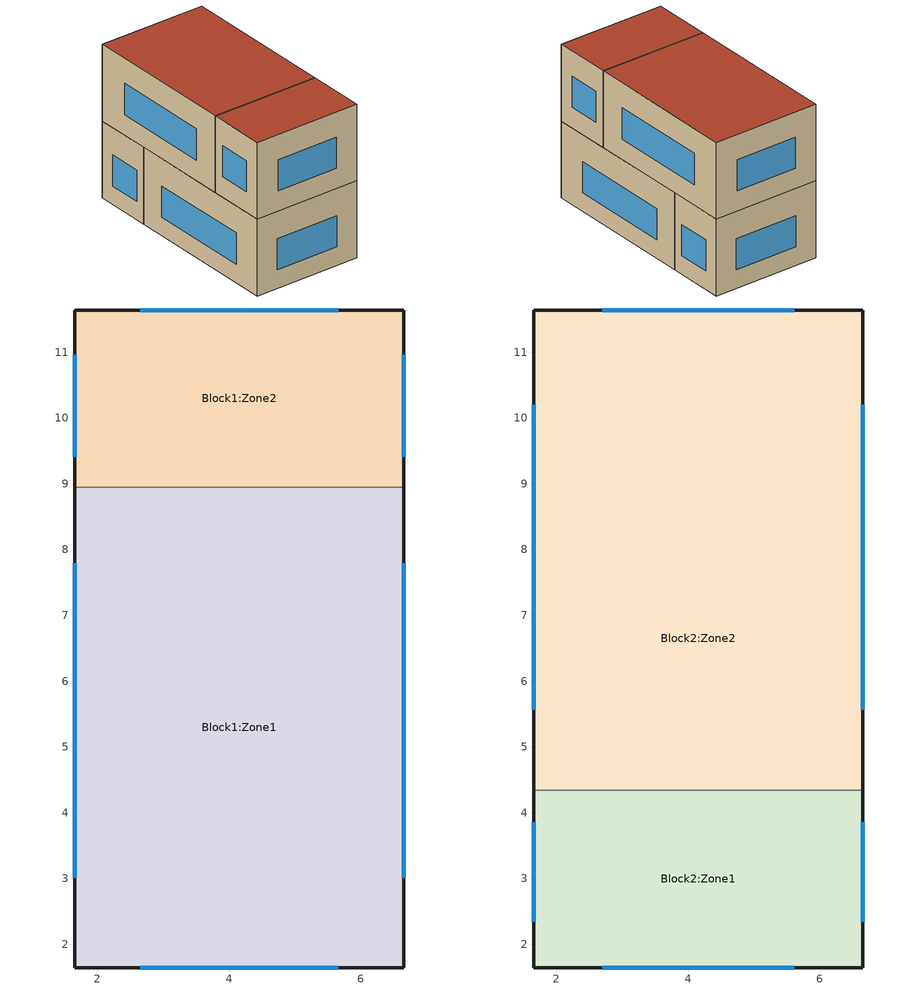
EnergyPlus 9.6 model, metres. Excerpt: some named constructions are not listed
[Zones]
Block1:Zone2
 floor ground (Project ground floor): 6.65,8.95 1.65,8.95 1.65,11.64 6.65,11.64 z0
 wall outside (Project wall): 6.65,8.95 6.65,11.64 1.65,11.64 1.65,8.95 z0:3.5
 wall to Block1:Zone1 (Project partition): 1.65,8.95 6.65,8.95 z0:3.5
 window (1001): 6.65,9.41 6.65,10.96 / 5.66,11.64 2.65,11.64 / 1.65,10.96 1.65,9.41 z0.84:2.26
Block1:Zone1
 floor ground (Project ground floor): 6.65,1.64 1.65,1.64 1.65,8.95 6.65,8.95 z0
 wall outside (Project wall): 1.65,8.95 1.65,1.64 6.65,1.64 6.65,8.95 z0:3.5
 window (1001): 6.65,3.01 6.65,7.79 / 1.65,7.79 1.65,3.01 / 2.65,1.64 5.66,1.64 z0.84:2.26
Block2:Zone2
 floor to Block1:Zone2 (Project internal floor_Reversed_Rev): 6.65,8.95 1.65,8.95 1.65,11.64 6.65,11.64 z3.5
 floor to Block1:Zone1 (Project internal floor_Reversed_Rev): 6.65,4.35 1.65,4.35 1.65,8.95 6.65,8.95 z3.5
 wall outside (Project wall): 6.65,4.35 6.65,11.64 1.65,11.64 1.65,4.35 z3.5:7
 wall to Block2:Zone1 (Project partition): 1.65,4.35 6.65,4.35 z3.5:7
 window (1001): 6.65,5.57 6.65,10.2 / 5.62,11.64 2.69,11.64 / 1.65,10.2 1.65,5.57 z4.44:5.86
 roof outside (Project flat roof): 1.65,4.35 6.65,4.35 6.65,11.64 1.65,11.64 z7
Block2:Zone1
 floor to Block1:Zone1 (Project internal floor_Reversed_Rev): 6.65,1.64 1.65,1.64 1.65,4.35 6.65,4.35 z3.5
 wall outside (Project wall): 1.65,4.35 1.65,1.64 6.65,1.64 6.65,4.35 z3.5:7
 window (1001): 6.65,2.35 6.65,3.86 / 1.65,3.86 1.65,2.35 / 2.69,1.64 5.62,1.64 z4.44:5.86
 roof outside (Project flat roof): 1.65,1.64 6.65,1.64 6.65,4.35 1.65,4.35 z7
[Material:NoMass]
8_RVAL_2: Roughness=Rough; Thermal Resistance=0.15; Thermal Absorptance=0.9; Solar Absorptance=0.7; Visible Absorptance=0.7
[Construction]
Project internal floor_Reversed: Cast Concrete (Dense)_.1
Project partition_Rev: Gypsum Plasterboard_.O25, 8_RVAL_2, Gypsum Plasterboard_.O25
[ENERGYMANAGEMENTSYSTEM:PROGRAM]
SetAST: if (AdapStand == 0) && (CurrentTime < 7); set ACST = 27+ACSTtol; set AHST = 17+AHSTtol; elseif (AdapStand == 0) && (CurrentTime < 15); set ACST = 25; set AHST = 20+AHSTtol; elseif (AdapStand == 0) && (CurrentTime < 23); set ACST = 25+ACSTtol; set AHST = 20+AHSTtol; elseif (AdapStand == 0) && (CurrentTime < 24); set ACST = 27+ACSTtol; set AHST = 17+AHSTtol; endif; if (AdapStand == 1) && (ComfMod == 0); if (DayOfYear >= 121) && (DayOfYear < 274); if (CAT==1); set ACST = 25.5+ACSTtol; elseif (CAT==2); set ACST = 26+ACSTtol; elseif (CAT==3); set ACST = 27+ACSTtol; endif; else; if (CAT==1); set ACST = 25+ACSTtol; elseif (CAT==2); set ACST = 25+ACSTtol; elseif (CAT==3); set ACST = 25+ACSTtol; endif; endif; endif; if (AdapStand == 1) && (ComfMod == 0); if (DayOfYear >= 121) && (DayOfYear < 274); if (CAT==1); set AHST = 23.5+AHSTtol; elseif (CAT==2); set AHST = 23+AHSTtol; elseif (CAT==3); set AHST = 22+AHSTtol; endif; else; if (CAT==1); set AHST = 21+AHSTtol; elseif (CAT==2); set AHST = 20+AHSTtol; elseif (CAT==3); set AHST = 18+AHSTtol; endif; endif; endif; if (AdapStand == 1) && (ComfMod == 1) && (RMOT >= ACSTall) && (RMOT <= ACSTaul); set ACST = RMOT*0.33+18.8+ACSToffset+ACSTtol; elseif (AdapStand == 1) && (ComfMod == 1) && (CurrentTime < 7); set ACST = 27+ACSTtol; elseif (AdapStand == 1) && (ComfMod == 1) && (CurrentTime < 15); set ACST = 50; elseif (AdapStand == 1) && (ComfMod == 1) && (CurrentTime < 23); set ACST = 25+ACSTtol; elseif (AdapStand == 1) && (ComfMod == 1) && (CurrentTime < 24); set ACST = 27+ACSTtol; endif; if (AdapStand == 1) && (ComfMod == 1) && (RMOT >= AHSTall) && (RMOT <= AHSTaul); set AHST = RMOT*0.33+18.8+AHSToffset+AHSTtol; elseif (AdapStand == 1) && (ComfMod == 1) && (CurrentTime < 7); set AHST = 17+AHSTtol; elseif (AdapStand == 1) && (ComfMod == 1) && (CurrentTime < 23); set AHST = 20+AHSTtol; elseif (AdapStand == 1) && (ComfMod == 1) && (CurrentTime < 24); set AHST = 17+AHSTtol; endif; if (AdapStand == 1) && (ComfMod == 2) && (RMOT >= ACSTall) && (RMOT <= ACSTaul); set ACST = RMOT*0.33+18.8+ACSToffset+ACSTtol; elseif (AdapStand == 1) && (ComfMod == 2) && (RMOT < ACSTall) && (CAT==1); set ACST = 25+ACSTtol; elseif (AdapStand == 1) && (ComfMod == 2) && (RMOT > ACSTaul) && (CAT==1); set ACST = 25.5+ACSTtol; elseif (AdapStand == 1) && (ComfMod == 2) && (RMOT < ACSTall) && (CAT==2); set ACST = 25+ACSTtol; elseif (AdapStand == 1) && (ComfMod == 2) && (RMOT > ACSTaul) && (CAT==2); set ACST = 26+ACSTtol; elseif (AdapStand == 1) && (ComfMod == 2) && (RMOT < ACSTall) && (CAT==3); set ACST = 25+ACSTtol; elseif (AdapStand == 1) && (ComfMod == 2) && (RMOT > ACSTaul) && (CAT==3); set ACST = 27+ACSTtol; endif; if (AdapStand == 1) && (ComfMod == 2) && (RMOT >= AHSTall) && (RMOT <= AHSTaul); set AHST = RMOT*0.33+18.8+AHSToffset+AHSTtol; elseif (AdapStand == 1) && (ComfMod == 2) && (RMOT < AHSTall) && (CAT==1); set AHST = 21+AHSTtol; elseif (AdapStand == 1) && (ComfMod == 2) && (RMOT > AHSTaul) && (CAT==1); set AHST = 23.5+AHSTtol; elseif (AdapStand == 1) && (ComfMod == 2) && (RMOT < AHSTall) && (CAT==2); set AHST = 20+AHSTtol; elseif (AdapStand == 1) && (ComfMod == 2) && (RMOT > AHSTaul) && (CAT==2); set AHST = 23+AHSTtol; elseif (AdapStand == 1) && (ComfMod == 2) && (RMOT < AHSTall) && (CAT==3); set AHST = 18+AHSTtol; elseif (AdapStand == 1) && (ComfMod == 2) && (RMOT > AHSTaul) && (CAT==3); set AHST = 22+AHSTtol; endif; if (AdapStand == 1) && (ComfMod == 3) && (RMOT >= ACSTall) && (RMOT <= ACSTaul); set ACST = RMOT*0.33+18.8+ACSToffset+ACSTtol; elseif (AdapStand == 1) && (ComfMod == 3) && (RMOT < ACSTall); set ACST = ACSTall*0.33+18.8+ACSToffset+ACSTtol; elseif (AdapStand == 1) && (ComfMod == 3) && (RMOT > ACSTaul); set ACST = ACSTaul*0.33+18.8+ACSToffset+ACSTtol; endif; if (AdapStand == 1) && (ComfMod == 3) && (RMOT >= AHSTall) && (RMOT <= AHSTaul); set AHST = RMOT*0.33+18.8+AHSToffset+AHSTtol; elseif (AdapStand == 1) && (ComfMod == 3) && (RMOT < AHSTall); set AHST = AHSTall*0.33+18.8+AHSToffset+AHSTtol; elseif (AdapStand == 1) && (ComfMod == 3) && (RMOT > AHSTaul); set AHST = AHSTaul*0.33+18.8+AHSToffset+AHSTtol; endif; if (AdapStand == 2) && (ComfMod == 0); if (DayOfYear >= 121) && (DayOfYear < 274); if (CAT==80); set ACST = 26.8+ACSTtol; elseif (CAT==90); set ACST = 25.8+ACSTtol; endif; else; if (CAT==80); set ACST = 22.9+ACSTtol; elseif (CAT==90); set ACST = 23.9+ACSTtol; endif; endif; endif; if (AdapStand == 2) && (ComfMod == 0); if (DayOfYear >= 121) && (DayOfYear < 274); if (CAT==80); set AHST = 24.6+AHSTtol; elseif (CAT==90); set AHST = 23.6+AHSTtol; endif; else; if (CAT==80); set AHST = 18.6+AHSTtol; elseif (CAT==90); set AHST = 19.6+AHSTtol; endif; endif; endif; if (AdapStand == 2) && (ComfMod == 1) && (PMOT >= ACSTall) && (PMOT <= ACSTaul); set ACST = PMOT*0.31+17.8+ACSToffset+ACSTtol; elseif (AdapStand == 2) && (ComfMod == 1) && (CurrentTime < 7); set ACST = 27+ACSTtol; elseif (AdapStand == 2) && (ComfMod == 1) && (CurrentTime < 15); set ACST = 50; elseif (AdapStand == 2) && (ComfMod == 1) && (CurrentTime < 23); set ACST = 25+ACSTtol; elseif (AdapStand == 2) && (ComfMod == 1) && (CurrentTime < 24); set ACST = 27+ACSTtol; endif; if (AdapStand == 2) && (ComfMod == 1) && (PMOT >= AHSTall) && (PMOT <= AHSTaul); set AHST = PMOT*0.31+17.8+AHSToffset+AHSTtol; elseif (AdapStand == 2) && (ComfMod == 1) && (CurrentTime < 7); set AHST = 17+AHSTtol; elseif (AdapStand == 2) && (ComfMod == 1) && (CurrentTime < 23); set AHST = 20+AHSTtol; elseif (AdapStand == 2) && (ComfMod == 1) && (CurrentTime < 24); set AHST = 17+AHSTtol; endif; if (AdapStand == 2) && (ComfMod == 2) && (PMOT >= ACSTall) && (PMOT <= ACSTaul); set ACST = PMOT*0.31+17.8+ACSToffset+ACSTtol; elseif (AdapStand == 2) && (ComfMod == 2) && (PMOT < ACSTall); set ACST = 23.9+ACSTtol; elseif (AdapStand == 2) && (ComfMod == 2) && (PMOT > ACSTaul); set ACST = 26.8+ACSTtol; endif; if (AdapStand == 2) && (ComfMod == 2) && (PMOT >= AHSTall) && (PMOT <= AHSTaul); set AHST = PMOT*0.31+17.8+AHSToffset+AHSTtol; elseif (AdapStand == 2) && (ComfMod == 2) && (PMOT < AHSTall); set AHST = 19.6+AHSTtol; elseif (AdapStand == 2) && (ComfMod == 2) && (PMOT > AHSTaul); set AHST = 23.6+AHSTtol; endif; if (AdapStand == 2) && (ComfMod == 3) && (PMOT >= ACSTall) && (PMOT <= ACSTaul); set ACST = PMOT*0.31+17.8+ACSToffset+ACSTtol; elseif (AdapStand == 2) && (ComfMod == 3) && (PMOT < ACSTall); set ACST = ACSTall*0.31+17.8+ACSToffset+ACSTtol; elseif (AdapStand == 2) && (ComfMod == 3) && (PMOT > ACSTaul); set ACST = ACSTaul*0.31+17.8+ACSToffset+ACSTtol; endif; if (AdapStand == 2) && (ComfMod == 3) && (PMOT >= AHSTall) && (PMOT <= AHSTaul); set AHST = PMOT*0.31+17.8+AHSToffset+AHSTtol; elseif (AdapStand == 2) && (ComfMod == 3) && (PMOT < AHSTall); set AHST = AHSTall*0.31+17.8+AHSToffset+AHSTtol; elseif (AdapStand == 2) && (ComfMod == 3) && (PMOT > AHSTaul); set AHST = AHSTaul*0.31+17.8+AHSToffset+AHSTtol; endif; if (AdapStand == 3) && (ComfMod == 2) && (PMOT >= ACSTall) && (PMOT <= ACSTaul); set ACST = PMOT*0.37+16.8+ACSToffset+ACSTtol; elseif (AdapStand == 3) && (ComfMod == 2) && (PMOT < ACSTall); set ACST = 23.9+ACSTtol; elseif (AdapStand == 3) && (ComfMod == 2) && (PMOT > ACSTaul); set ACST = 26.8+ACSTtol; endif; if (AdapStand == 3) && (ComfMod == 2) && (PMOT >= AHSTall) && (PMOT <= AHSTaul); set AHST = PMOT*0.37+16.8+AHSToffset+AHSTtol; elseif (AdapStand == 3) && (ComfMod == 2) && (PMOT < AHSTall); set AHST = 19.6+AHSTtol; elseif (AdapStand == 3) && (ComfMod == 2) && (PMOT > AHSTaul); set AHST = 23.6+AHSTtol; endif; if (AdapStand == 3) && (ComfMod == 3) && (PMOT >= ACSTall) && (PMOT <= ACSTaul); set ACST = PMOT*0.37+16.8+ACSToffset+ACSTtol; elseif (AdapStand == 3) && (ComfMod == 3) && (PMOT < ACSTall); set ACST = ACSTall*0.37+16.8+ACSToffset+ACSTtol; elseif (AdapStand == 3) && (ComfMod == 3) && (PMOT > ACSTaul); set ACST = ACSTaul*0.37+16.8+ACSToffset+ACSTtol; endif; if (AdapStand == 3) && (ComfMod == 3) && (PMOT >= AHSTall) && (PMOT <= AHSTaul); set AHST = PMOT*0.37+16.8+AHSToffset+AHSTtol; elseif (AdapStand == 3) && (ComfMod == 3) && (PMOT < AHSTall); set AHST = AHSTall*0.37+16.8+AHSToffset+AHSTtol; elseif (AdapStand == 3) && (ComfMod == 3) && (PMOT > AHSTaul); set AHST = AHSTaul*0.37+16.8+AHSToffset+AHSTtol; endif
SetInputData: set AdapStand = 3; set CAT = 3; set ComfMod = 3; set HVACmode = 2; set VentCtrl = 0; set VSToffset = 0; set MinOToffset = 50; set MaxWindSpeed = 50; set ACSTtol = -0.1; set AHSTtol = 0.1
SetVST: set MinOutTemp = AHST - MinOToffset; if AdapStand == 0; if (CurrentTime < 7); set VST = (ACST+AHST)/2+VSToffset; elseif (CurrentTime < 15); set VST = 22.5+VSToffset; elseif (CurrentTime < 23); set VST = (ACST+AHST)/2+VSToffset; elseif (CurrentTime < 24); set VST = (ACST+AHST)/2+VSToffset; endif; elseif AdapStand == 1; if (RMOT >= AHSTall) && (RMOT <= ACSTaul); set VST = ComfTemp+VSToffset; else; set VST = (ACST+AHST)/2+VSToffset; endif; elseif AdapStand == 2 || AdapStand == 3; if (PMOT >= AHSTall) && (PMOT <= ACSTaul); set VST = ComfTemp+VSToffset; else; set VST = (ACST+AHST)/2+VSToffset; endif; endif
ApplyAST_Block1_Zone2: if (Block1_Zone2_OpT>VST)&&(Block1_Zone2_OutT<VST); if Block1_Zone2_CoolCoil==0; if Block1_Zone2_HeatCoil==0; if (Block1_Zone2_OpT<ACST)&&(Block1_Zone2_OutT>MinOutTemp); if Block1_Zone2_WindSpeed <= MaxWindSpeed; set Ventilates_HVACmode2_Block1_Zone2 = 1; set VentHours_Block1_Zone2 = 1*ZoneTimeStep; else; set Ventilates_HVACmode2_Block1_Zone2 = 0; set VentHours_Block1_Zone2 = 0; endif; else; set Ventilates_HVACmode2_Block1_Zone2 = 0; set VentHours_Block1_Zone2 = 0; endif; else; set Ventilates_HVACmode2_Block1_Zone2 = 0; set VentHours_Block1_Zone2 = 0; endif; else; set Ventilates_HVACmode2_Block1_Zone2 = 0; set VentHours_Block1_Zone2 = 0; endif; else; set Ventilates_HVACmode2_Block1_Zone2 = 0; set VentHours_Block1_Zone2 = 0; endif; if VentCtrl == 0; if Block1_Zone2_OutT < Block1_Zone2_OpT; if Block1_Zone2_OutT>MinOutTemp; if Block1_Zone2_OpT > VST; if Block1_Zone2_WindSpeed <= MaxWindSpeed; set Ventilates_HVACmode1_Block1_Zone2 = 1; set VentHours_Block1_Zone2 = 1*ZoneTimeStep; else; set Ventilates_HVACmode1_Block1_Zone2 = 0; set VentHours_Block1_Zone2 = 0; endif; else; set Ventilates_HVACmode1_Block1_Zone2 = 0; set VentHours_Block1_Zone2 = 0; endif; else; set Ventilates_HVACmode1_Block1_Zone2 = 0; set VentHours_Block1_Zone2 = 0; endif; else; set Ventilates_HVACmode1_Block1_Zone2 = 0; set VentHours_Block1_Zone2 = 0; endif; elseif VentCtrl == 1; if Block1_Zone2_OutT<Block1_Zone2_OpT; if Block1_Zone2_OutT>MinOutTemp; if Block1_Zone2_OpT > ACSTnoTol; if Block1_Zone2_WindSpeed <= MaxWindSpeed; set Ventilates_HVACmode1_Block1_Zone2 = 1; set VentHours_Block1_Zone2 = 1*ZoneTimeStep; else; set Ventilates_HVACmode1_Block1_Zone2 = 0; set VentHours_Block1_Zone2 = 0; endif; else; set Ventilates_HVACmode1_Block1_Zone2 = 0; set VentHours_Block1_Zone2 = 0; endif; else; set Ventilates_HVACmode1_Block1_Zone2 = 0; set VentHours_Block1_Zone2 = 0; endif; else; set Ventilates_HVACmode1_Block1_Zone2 = 0; set VentHours_Block1_Zone2 = 0; endif; endif; if HVACmode == 0; set FORSCRIPT_ACST_Sch_Block1_Zone2 = ACST; set FORSCRIPT_AHST_Sch_Block1_Zone2 = AHST; elseif HVACmode == 1; Set FORSCRIPT_ACST_Sch_Block1_Zone2 = 100; Set FORSCRIPT_AHST_Sch_Block1_Zone2 = -100; elseif HVACmode == 2; if Ventilates_HVACmode2_Block1_Zone2 == 0; set FORSCRIPT_ACST_Sch_Block1_Zone2 = ACST; set FORSCRIPT_AHST_Sch_Block1_Zone2 = AHST; endif; endif
ApplyAST_Block1_Zone1: if (Block1_Zone1_OpT>VST)&&(Block1_Zone1_OutT<VST); if Block1_Zone1_CoolCoil==0; if Block1_Zone1_HeatCoil==0; if (Block1_Zone1_OpT<ACST)&&(Block1_Zone1_OutT>MinOutTemp); if Block1_Zone1_WindSpeed <= MaxWindSpeed; set Ventilates_HVACmode2_Block1_Zone1 = 1; set VentHours_Block1_Zone1 = 1*ZoneTimeStep; else; set Ventilates_HVACmode2_Block1_Zone1 = 0; set VentHours_Block1_Zone1 = 0; endif; else; set Ventilates_HVACmode2_Block1_Zone1 = 0; set VentHours_Block1_Zone1 = 0; endif; else; set Ventilates_HVACmode2_Block1_Zone1 = 0; set VentHours_Block1_Zone1 = 0; endif; else; set Ventilates_HVACmode2_Block1_Zone1 = 0; set VentHours_Block1_Zone1 = 0; endif; else; set Ventilates_HVACmode2_Block1_Zone1 = 0; set VentHours_Block1_Zone1 = 0; endif; if VentCtrl == 0; if Block1_Zone1_OutT < Block1_Zone1_OpT; if Block1_Zone1_OutT>MinOutTemp; if Block1_Zone1_OpT > VST; if Block1_Zone1_WindSpeed <= MaxWindSpeed; set Ventilates_HVACmode1_Block1_Zone1 = 1; set VentHours_Block1_Zone1 = 1*ZoneTimeStep; else; set Ventilates_HVACmode1_Block1_Zone1 = 0; set VentHours_Block1_Zone1 = 0; endif; else; set Ventilates_HVACmode1_Block1_Zone1 = 0; set VentHours_Block1_Zone1 = 0; endif; else; set Ventilates_HVACmode1_Block1_Zone1 = 0; set VentHours_Block1_Zone1 = 0; endif; else; set Ventilates_HVACmode1_Block1_Zone1 = 0; set VentHours_Block1_Zone1 = 0; endif; elseif VentCtrl == 1; if Block1_Zone1_OutT<Block1_Zone1_OpT; if Block1_Zone1_OutT>MinOutTemp; if Block1_Zone1_OpT > ACSTnoTol; if Block1_Zone1_WindSpeed <= MaxWindSpeed; set Ventilates_HVACmode1_Block1_Zone1 = 1; set VentHours_Block1_Zone1 = 1*ZoneTimeStep; else; set Ventilates_HVACmode1_Block1_Zone1 = 0; set VentHours_Block1_Zone1 = 0; endif; else; set Ventilates_HVACmode1_Block1_Zone1 = 0; set VentHours_Block1_Zone1 = 0; endif; else; set Ventilates_HVACmode1_Block1_Zone1 = 0; set VentHours_Block1_Zone1 = 0; endif; else; set Ventilates_HVACmode1_Block1_Zone1 = 0; set VentHours_Block1_Zone1 = 0; endif; endif; if HVACmode == 0; set FORSCRIPT_ACST_Sch_Block1_Zone1 = ACST; set FORSCRIPT_AHST_Sch_Block1_Zone1 = AHST; elseif HVACmode == 1; Set FORSCRIPT_ACST_Sch_Block1_Zone1 = 100; Set FORSCRIPT_AHST_Sch_Block1_Zone1 = -100; elseif HVACmode == 2; if Ventilates_HVACmode2_Block1_Zone1 == 0; set FORSCRIPT_ACST_Sch_Block1_Zone1 = ACST; set FORSCRIPT_AHST_Sch_Block1_Zone1 = AHST; endif; endif
ApplyAST_Block2_Zone2: if (Block2_Zone2_OpT>VST)&&(Block2_Zone2_OutT<VST); if Block2_Zone2_CoolCoil==0; if Block2_Zone2_HeatCoil==0; if (Block2_Zone2_OpT<ACST)&&(Block2_Zone2_OutT>MinOutTemp); if Block2_Zone2_WindSpeed <= MaxWindSpeed; set Ventilates_HVACmode2_Block2_Zone2 = 1; set VentHours_Block2_Zone2 = 1*ZoneTimeStep; else; set Ventilates_HVACmode2_Block2_Zone2 = 0; set VentHours_Block2_Zone2 = 0; endif; else; set Ventilates_HVACmode2_Block2_Zone2 = 0; set VentHours_Block2_Zone2 = 0; endif; else; set Ventilates_HVACmode2_Block2_Zone2 = 0; set VentHours_Block2_Zone2 = 0; endif; else; set Ventilates_HVACmode2_Block2_Zone2 = 0; set VentHours_Block2_Zone2 = 0; endif; else; set Ventilates_HVACmode2_Block2_Zone2 = 0; set VentHours_Block2_Zone2 = 0; endif; if VentCtrl == 0; if Block2_Zone2_OutT < Block2_Zone2_OpT; if Block2_Zone2_OutT>MinOutTemp; if Block2_Zone2_OpT > VST; if Block2_Zone2_WindSpeed <= MaxWindSpeed; set Ventilates_HVACmode1_Block2_Zone2 = 1; set VentHours_Block2_Zone2 = 1*ZoneTimeStep; else; set Ventilates_HVACmode1_Block2_Zone2 = 0; set VentHours_Block2_Zone2 = 0; endif; else; set Ventilates_HVACmode1_Block2_Zone2 = 0; set VentHours_Block2_Zone2 = 0; endif; else; set Ventilates_HVACmode1_Block2_Zone2 = 0; set VentHours_Block2_Zone2 = 0; endif; else; set Ventilates_HVACmode1_Block2_Zone2 = 0; set VentHours_Block2_Zone2 = 0; endif; elseif VentCtrl == 1; if Block2_Zone2_OutT<Block2_Zone2_OpT; if Block2_Zone2_OutT>MinOutTemp; if Block2_Zone2_OpT > ACSTnoTol; if Block2_Zone2_WindSpeed <= MaxWindSpeed; set Ventilates_HVACmode1_Block2_Zone2 = 1; set VentHours_Block2_Zone2 = 1*ZoneTimeStep; else; set Ventilates_HVACmode1_Block2_Zone2 = 0; set VentHours_Block2_Zone2 = 0; endif; else; set Ventilates_HVACmode1_Block2_Zone2 = 0; set VentHours_Block2_Zone2 = 0; endif; else; set Ventilates_HVACmode1_Block2_Zone2 = 0; set VentHours_Block2_Zone2 = 0; endif; else; set Ventilates_HVACmode1_Block2_Zone2 = 0; set VentHours_Block2_Zone2 = 0; endif; endif; if HVACmode == 0; set FORSCRIPT_ACST_Sch_Block2_Zone2 = ACST; set FORSCRIPT_AHST_Sch_Block2_Zone2 = AHST; elseif HVACmode == 1; Set FORSCRIPT_ACST_Sch_Block2_Zone2 = 100; Set FORSCRIPT_AHST_Sch_Block2_Zone2 = -100; elseif HVACmode == 2; if Ventilates_HVACmode2_Block2_Zone2 == 0; set FORSCRIPT_ACST_Sch_Block2_Zone2 = ACST; set FORSCRIPT_AHST_Sch_Block2_Zone2 = AHST; endif; endif
ApplyAST_Block2_Zone1: if (Block2_Zone1_OpT>VST)&&(Block2_Zone1_OutT<VST); if Block2_Zone1_CoolCoil==0; if Block2_Zone1_HeatCoil==0; if (Block2_Zone1_OpT<ACST)&&(Block2_Zone1_OutT>MinOutTemp); if Block2_Zone1_WindSpeed <= MaxWindSpeed; set Ventilates_HVACmode2_Block2_Zone1 = 1; set VentHours_Block2_Zone1 = 1*ZoneTimeStep; else; set Ventilates_HVACmode2_Block2_Zone1 = 0; set VentHours_Block2_Zone1 = 0; endif; else; set Ventilates_HVACmode2_Block2_Zone1 = 0; set VentHours_Block2_Zone1 = 0; endif; else; set Ventilates_HVACmode2_Block2_Zone1 = 0; set VentHours_Block2_Zone1 = 0; endif; else; set Ventilates_HVACmode2_Block2_Zone1 = 0; set VentHours_Block2_Zone1 = 0; endif; else; set Ventilates_HVACmode2_Block2_Zone1 = 0; set VentHours_Block2_Zone1 = 0; endif; if VentCtrl == 0; if Block2_Zone1_OutT < Block2_Zone1_OpT; if Block2_Zone1_OutT>MinOutTemp; if Block2_Zone1_OpT > VST; if Block2_Zone1_WindSpeed <= MaxWindSpeed; set Ventilates_HVACmode1_Block2_Zone1 = 1; set VentHours_Block2_Zone1 = 1*ZoneTimeStep; else; set Ventilates_HVACmode1_Block2_Zone1 = 0; set VentHours_Block2_Zone1 = 0; endif; else; set Ventilates_HVACmode1_Block2_Zone1 = 0; set VentHours_Block2_Zone1 = 0; endif; else; set Ventilates_HVACmode1_Block2_Zone1 = 0; set VentHours_Block2_Zone1 = 0; endif; else; set Ventilates_HVACmode1_Block2_Zone1 = 0; set VentHours_Block2_Zone1 = 0; endif; elseif VentCtrl == 1; if Block2_Zone1_OutT<Block2_Zone1_OpT; if Block2_Zone1_OutT>MinOutTemp; if Block2_Zone1_OpT > ACSTnoTol; if Block2_Zone1_WindSpeed <= MaxWindSpeed; set Ventilates_HVACmode1_Block2_Zone1 = 1; set VentHours_Block2_Zone1 = 1*ZoneTimeStep; else; set Ventilates_HVACmode1_Block2_Zone1 = 0; set VentHours_Block2_Zone1 = 0; endif; else; set Ventilates_HVACmode1_Block2_Zone1 = 0; set VentHours_Block2_Zone1 = 0; endif; else; set Ventilates_HVACmode1_Block2_Zone1 = 0; set VentHours_Block2_Zone1 = 0; endif; else; set Ventilates_HVACmode1_Block2_Zone1 = 0; set VentHours_Block2_Zone1 = 0; endif; endif; if HVACmode == 0; set FORSCRIPT_ACST_Sch_Block2_Zone1 = ACST; set FORSCRIPT_AHST_Sch_Block2_Zone1 = AHST; elseif HVACmode == 1; Set FORSCRIPT_ACST_Sch_Block2_Zone1 = 100; Set FORSCRIPT_AHST_Sch_Block2_Zone1 = -100; elseif HVACmode == 2; if Ventilates_HVACmode2_Block2_Zone1 == 0; set FORSCRIPT_ACST_Sch_Block2_Zone1 = ACST; set FORSCRIPT_AHST_Sch_Block2_Zone1 = AHST; endif; endif
SetWindowOperation_Block1_Zone2_Wall_2_0_0_0_0_0_Win: if (Block1_Zone2_Wall_2_0_0_0_0_0_Win_OpT>VST)&&(Block1_Zone2_Wall_2_0_0_0_0_0_Win_OutT < VST); if Block1_Zone2_Wall_2_0_0_0_0_0_Win_CoolCoil==0; if Block1_Zone2_Wall_2_0_0_0_0_0_Win_HeatCoil==0; if (Block1_Zone2_Wall_2_0_0_0_0_0_Win_OpT<ACST)&&(Block1_Zone2_Wall_2_0_0_0_0_0_Win_OutT>MinOutTemp); if Block1_Zone2_Wall_2_0_0_0_0_0_Win_WindSpeed <= MaxWindSpeed; set Ventilates_HVACmode2_Block1_Zone2_Wall_2_0_0_0_0_0_Win = 1; else; set Ventilates_HVACmode2_Block1_Zone2_Wall_2_0_0_0_0_0_Win = 0; endif; else; set Ventilates_HVACmode2_Block1_Zone2_Wall_2_0_0_0_0_0_Win = 0; endif; else; set Ventilates_HVACmode2_Block1_Zone2_Wall_2_0_0_0_0_0_Win = 0; endif; else; set Ventilates_HVACmode2_Block1_Zone2_Wall_2_0_0_0_0_0_Win = 0; endif; else; set Ventilates_HVACmode2_Block1_Zone2_Wall_2_0_0_0_0_0_Win = 0; endif; if VentCtrl == 0; if Block1_Zone2_Wall_2_0_0_0_0_0_Win_OutT < Block1_Zone2_Wall_2_0_0_0_0_0_Win_OpT; if Block1_Zone2_Wall_2_0_0_0_0_0_Win_OutT>MinOutTemp; if Block1_Zone2_Wall_2_0_0_0_0_0_Win_OpT > VST; if Block1_Zone2_Wall_2_0_0_0_0_0_Win_WindSpeed <= MaxWindSpeed; set Ventilates_HVACmode1_Block1_Zone2_Wall_2_0_0_0_0_0_Win = 1; else; set Ventilates_HVACmode1_Block1_Zone2_Wall_2_0_0_0_0_0_Win = 0; endif; else; set Ventilates_HVACmode1_Block1_Zone2_Wall_2_0_0_0_0_0_Win = 0; endif; else; set Ventilates_HVACmode1_Block1_Zone2_Wall_2_0_0_0_0_0_Win = 0; endif; else; set Ventilates_HVACmode1_Block1_Zone2_Wall_2_0_0_0_0_0_Win = 0; endif; elseif VentCtrl == 1; if Block1_Zone2_Wall_2_0_0_0_0_0_Win_OutT<Block1_Zone2_Wall_2_0_0_0_0_0_Win_OpT; if Block1_Zone2_Wall_2_0_0_0_0_0_Win_OutT>MinOutTemp; if Block1_Zone2_Wall_2_0_0_0_0_0_Win_OpT > ACSTnoTol; if Block1_Zone2_Wall_2_0_0_0_0_0_Win_WindSpeed <= MaxWindSpeed; set Ventilates_HVACmode1_Block1_Zone2_Wall_2_0_0_0_0_0_Win = 1; else; set Ventilates_HVACmode1_Block1_Zone2_Wall_2_0_0_0_0_0_Win = 0; endif; else; set Ventilates_HVACmode1_Block1_Zone2_Wall_2_0_0_0_0_0_Win = 0; endif; else; set Ventilates_HVACmode1_Block1_Zone2_Wall_2_0_0_0_0_0_Win = 0; endif; else; set Ventilates_HVACmode1_Block1_Zone2_Wall_2_0_0_0_0_0_Win = 0; endif; endif; if HVACmode == 0; set Block1_Zone2_Wall_2_0_0_0_0_0_Win_VentOpenFact = 0; elseif HVACmode == 1; if Ventilates_HVACmode1_Block1_Zone2_Wall_2_0_0_0_0_0_Win == 1; set Block1_Zone2_Wall_2_0_0_0_0_0_Win_VentOpenFact = 1; else; set Block1_Zone2_Wall_2_0_0_0_0_0_Win_VentOpenFact = 0; endif; elseif HVACmode == 2; if Ventilates_HVACmode2_Block1_Zone2_Wall_2_0_0_0_0_0_Win == 1; set Block1_Zone2_Wall_2_0_0_0_0_0_Win_VentOpenFact = 1; else; set Block1_Zone2_Wall_2_0_0_0_0_0_Win_VentOpenFact = 0; endif; endif
SetWindowOperation_Block1_Zone2_Wall_3_0_0_0_0_0_Win: if (Block1_Zone2_Wall_3_0_0_0_0_0_Win_OpT>VST)&&(Block1_Zone2_Wall_3_0_0_0_0_0_Win_OutT < VST); if Block1_Zone2_Wall_3_0_0_0_0_0_Win_CoolCoil==0; if Block1_Zone2_Wall_3_0_0_0_0_0_Win_HeatCoil==0; if (Block1_Zone2_Wall_3_0_0_0_0_0_Win_OpT<ACST)&&(Block1_Zone2_Wall_3_0_0_0_0_0_Win_OutT>MinOutTemp); if Block1_Zone2_Wall_3_0_0_0_0_0_Win_WindSpeed <= MaxWindSpeed; set Ventilates_HVACmode2_Block1_Zone2_Wall_3_0_0_0_0_0_Win = 1; else; set Ventilates_HVACmode2_Block1_Zone2_Wall_3_0_0_0_0_0_Win = 0; endif; else; set Ventilates_HVACmode2_Block1_Zone2_Wall_3_0_0_0_0_0_Win = 0; endif; else; set Ventilates_HVACmode2_Block1_Zone2_Wall_3_0_0_0_0_0_Win = 0; endif; else; set Ventilates_HVACmode2_Block1_Zone2_Wall_3_0_0_0_0_0_Win = 0; endif; else; set Ventilates_HVACmode2_Block1_Zone2_Wall_3_0_0_0_0_0_Win = 0; endif; if VentCtrl == 0; if Block1_Zone2_Wall_3_0_0_0_0_0_Win_OutT < Block1_Zone2_Wall_3_0_0_0_0_0_Win_OpT; if Block1_Zone2_Wall_3_0_0_0_0_0_Win_OutT>MinOutTemp; if Block1_Zone2_Wall_3_0_0_0_0_0_Win_OpT > VST; if Block1_Zone2_Wall_3_0_0_0_0_0_Win_WindSpeed <= MaxWindSpeed; set Ventilates_HVACmode1_Block1_Zone2_Wall_3_0_0_0_0_0_Win = 1; else; set Ventilates_HVACmode1_Block1_Zone2_Wall_3_0_0_0_0_0_Win = 0; endif; else; set Ventilates_HVACmode1_Block1_Zone2_Wall_3_0_0_0_0_0_Win = 0; endif; else; set Ventilates_HVACmode1_Block1_Zone2_Wall_3_0_0_0_0_0_Win = 0; endif; else; set Ventilates_HVACmode1_Block1_Zone2_Wall_3_0_0_0_0_0_Win = 0; endif; elseif VentCtrl == 1; if Block1_Zone2_Wall_3_0_0_0_0_0_Win_OutT<Block1_Zone2_Wall_3_0_0_0_0_0_Win_OpT; if Block1_Zone2_Wall_3_0_0_0_0_0_Win_OutT>MinOutTemp; if Block1_Zone2_Wall_3_0_0_0_0_0_Win_OpT > ACSTnoTol; if Block1_Zone2_Wall_3_0_0_0_0_0_Win_WindSpeed <= MaxWindSpeed; set Ventilates_HVACmode1_Block1_Zone2_Wall_3_0_0_0_0_0_Win = 1; else; set Ventilates_HVACmode1_Block1_Zone2_Wall_3_0_0_0_0_0_Win = 0; endif; else; set Ventilates_HVACmode1_Block1_Zone2_Wall_3_0_0_0_0_0_Win = 0; endif; else; set Ventilates_HVACmode1_Block1_Zone2_Wall_3_0_0_0_0_0_Win = 0; endif; else; set Ventilates_HVACmode1_Block1_Zone2_Wall_3_0_0_0_0_0_Win = 0; endif; endif; if HVACmode == 0; set Block1_Zone2_Wall_3_0_0_0_0_0_Win_VentOpenFact = 0; elseif HVACmode == 1; if Ventilates_HVACmode1_Block1_Zone2_Wall_3_0_0_0_0_0_Win == 1; set Block1_Zone2_Wall_3_0_0_0_0_0_Win_VentOpenFact = 1; else; set Block1_Zone2_Wall_3_0_0_0_0_0_Win_VentOpenFact = 0; endif; elseif HVACmode == 2; if Ventilates_HVACmode2_Block1_Zone2_Wall_3_0_0_0_0_0_Win == 1; set Block1_Zone2_Wall_3_0_0_0_0_0_Win_VentOpenFact = 1; else; set Block1_Zone2_Wall_3_0_0_0_0_0_Win_VentOpenFact = 0; endif; endif
SetWindowOperation_Block1_Zone2_Wall_4_0_0_0_0_0_Win: if (Block1_Zone2_Wall_4_0_0_0_0_0_Win_OpT>VST)&&(Block1_Zone2_Wall_4_0_0_0_0_0_Win_OutT < VST); if Block1_Zone2_Wall_4_0_0_0_0_0_Win_CoolCoil==0; if Block1_Zone2_Wall_4_0_0_0_0_0_Win_HeatCoil==0; if (Block1_Zone2_Wall_4_0_0_0_0_0_Win_OpT<ACST)&&(Block1_Zone2_Wall_4_0_0_0_0_0_Win_OutT>MinOutTemp); if Block1_Zone2_Wall_4_0_0_0_0_0_Win_WindSpeed <= MaxWindSpeed; set Ventilates_HVACmode2_Block1_Zone2_Wall_4_0_0_0_0_0_Win = 1; else; set Ventilates_HVACmode2_Block1_Zone2_Wall_4_0_0_0_0_0_Win = 0; endif; else; set Ventilates_HVACmode2_Block1_Zone2_Wall_4_0_0_0_0_0_Win = 0; endif; else; set Ventilates_HVACmode2_Block1_Zone2_Wall_4_0_0_0_0_0_Win = 0; endif; else; set Ventilates_HVACmode2_Block1_Zone2_Wall_4_0_0_0_0_0_Win = 0; endif; else; set Ventilates_HVACmode2_Block1_Zone2_Wall_4_0_0_0_0_0_Win = 0; endif; if VentCtrl == 0; if Block1_Zone2_Wall_4_0_0_0_0_0_Win_OutT < Block1_Zone2_Wall_4_0_0_0_0_0_Win_OpT; if Block1_Zone2_Wall_4_0_0_0_0_0_Win_OutT>MinOutTemp; if Block1_Zone2_Wall_4_0_0_0_0_0_Win_OpT > VST; if Block1_Zone2_Wall_4_0_0_0_0_0_Win_WindSpeed <= MaxWindSpeed; set Ventilates_HVACmode1_Block1_Zone2_Wall_4_0_0_0_0_0_Win = 1; else; set Ventilates_HVACmode1_Block1_Zone2_Wall_4_0_0_0_0_0_Win = 0; endif; else; set Ventilates_HVACmode1_Block1_Zone2_Wall_4_0_0_0_0_0_Win = 0; endif; else; set Ventilates_HVACmode1_Block1_Zone2_Wall_4_0_0_0_0_0_Win = 0; endif; else; set Ventilates_HVACmode1_Block1_Zone2_Wall_4_0_0_0_0_0_Win = 0; endif; elseif VentCtrl == 1; if Block1_Zone2_Wall_4_0_0_0_0_0_Win_OutT<Block1_Zone2_Wall_4_0_0_0_0_0_Win_OpT; if Block1_Zone2_Wall_4_0_0_0_0_0_Win_OutT>MinOutTemp; if Block1_Zone2_Wall_4_0_0_0_0_0_Win_OpT > ACSTnoTol; if Block1_Zone2_Wall_4_0_0_0_0_0_Win_WindSpeed <= MaxWindSpeed; set Ventilates_HVACmode1_Block1_Zone2_Wall_4_0_0_0_0_0_Win = 1; else; set Ventilates_HVACmode1_Block1_Zone2_Wall_4_0_0_0_0_0_Win = 0; endif; else; set Ventilates_HVACmode1_Block1_Zone2_Wall_4_0_0_0_0_0_Win = 0; endif; else; set Ventilates_HVACmode1_Block1_Zone2_Wall_4_0_0_0_0_0_Win = 0; endif; else; set Ventilates_HVACmode1_Block1_Zone2_Wall_4_0_0_0_0_0_Win = 0; endif; endif; if HVACmode == 0; set Block1_Zone2_Wall_4_0_0_0_0_0_Win_VentOpenFact = 0; elseif HVACmode == 1; if Ventilates_HVACmode1_Block1_Zone2_Wall_4_0_0_0_0_0_Win == 1; set Block1_Zone2_Wall_4_0_0_0_0_0_Win_VentOpenFact = 1; else; set Block1_Zone2_Wall_4_0_0_0_0_0_Win_VentOpenFact = 0; endif; elseif HVACmode == 2; if Ventilates_HVACmode2_Block1_Zone2_Wall_4_0_0_0_0_0_Win == 1; set Block1_Zone2_Wall_4_0_0_0_0_0_Win_VentOpenFact = 1; else; set Block1_Zone2_Wall_4_0_0_0_0_0_Win_VentOpenFact = 0; endif; endif
SetWindowOperation_Block1_Zone1_Wall_2_0_0_0_0_0_Win: if (Block1_Zone1_Wall_2_0_0_0_0_0_Win_OpT>VST)&&(Block1_Zone1_Wall_2_0_0_0_0_0_Win_OutT < VST); if Block1_Zone1_Wall_2_0_0_0_0_0_Win_CoolCoil==0; if Block1_Zone1_Wall_2_0_0_0_0_0_Win_HeatCoil==0; if (Block1_Zone1_Wall_2_0_0_0_0_0_Win_OpT<ACST)&&(Block1_Zone1_Wall_2_0_0_0_0_0_Win_OutT>MinOutTemp); if Block1_Zone1_Wall_2_0_0_0_0_0_Win_WindSpeed <= MaxWindSpeed; set Ventilates_HVACmode2_Block1_Zone1_Wall_2_0_0_0_0_0_Win = 1; else; set Ventilates_HVACmode2_Block1_Zone1_Wall_2_0_0_0_0_0_Win = 0; endif; else; set Ventilates_HVACmode2_Block1_Zone1_Wall_2_0_0_0_0_0_Win = 0; endif; else; set Ventilates_HVACmode2_Block1_Zone1_Wall_2_0_0_0_0_0_Win = 0; endif; else; set Ventilates_HVACmode2_Block1_Zone1_Wall_2_0_0_0_0_0_Win = 0; endif; else; set Ventilates_HVACmode2_Block1_Zone1_Wall_2_0_0_0_0_0_Win = 0; endif; if VentCtrl == 0; if Block1_Zone1_Wall_2_0_0_0_0_0_Win_OutT < Block1_Zone1_Wall_2_0_0_0_0_0_Win_OpT; if Block1_Zone1_Wall_2_0_0_0_0_0_Win_OutT>MinOutTemp; if Block1_Zone1_Wall_2_0_0_0_0_0_Win_OpT > VST; if Block1_Zone1_Wall_2_0_0_0_0_0_Win_WindSpeed <= MaxWindSpeed; set Ventilates_HVACmode1_Block1_Zone1_Wall_2_0_0_0_0_0_Win = 1; else; set Ventilates_HVACmode1_Block1_Zone1_Wall_2_0_0_0_0_0_Win = 0; endif; else; set Ventilates_HVACmode1_Block1_Zone1_Wall_2_0_0_0_0_0_Win = 0; endif; else; set Ventilates_HVACmode1_Block1_Zone1_Wall_2_0_0_0_0_0_Win = 0; endif; else; set Ventilates_HVACmode1_Block1_Zone1_Wall_2_0_0_0_0_0_Win = 0; endif; elseif VentCtrl == 1; if Block1_Zone1_Wall_2_0_0_0_0_0_Win_OutT<Block1_Zone1_Wall_2_0_0_0_0_0_Win_OpT; if Block1_Zone1_Wall_2_0_0_0_0_0_Win_OutT>MinOutTemp; if Block1_Zone1_Wall_2_0_0_0_0_0_Win_OpT > ACSTnoTol; if Block1_Zone1_Wall_2_0_0_0_0_0_Win_WindSpeed <= MaxWindSpeed; set Ventilates_HVACmode1_Block1_Zone1_Wall_2_0_0_0_0_0_Win = 1; else; set Ventilates_HVACmode1_Block1_Zone1_Wall_2_0_0_0_0_0_Win = 0; endif; else; set Ventilates_HVACmode1_Block1_Zone1_Wall_2_0_0_0_0_0_Win = 0; endif; else; set Ventilates_HVACmode1_Block1_Zone1_Wall_2_0_0_0_0_0_Win = 0; endif; else; set Ventilates_HVACmode1_Block1_Zone1_Wall_2_0_0_0_0_0_Win = 0; endif; endif; if HVACmode == 0; set Block1_Zone1_Wall_2_0_0_0_0_0_Win_VentOpenFact = 0; elseif HVACmode == 1; if Ventilates_HVACmode1_Block1_Zone1_Wall_2_0_0_0_0_0_Win == 1; set Block1_Zone1_Wall_2_0_0_0_0_0_Win_VentOpenFact = 1; else; set Block1_Zone1_Wall_2_0_0_0_0_0_Win_VentOpenFact = 0; endif; elseif HVACmode == 2; if Ventilates_HVACmode2_Block1_Zone1_Wall_2_0_0_0_0_0_Win == 1; set Block1_Zone1_Wall_2_0_0_0_0_0_Win_VentOpenFact = 1; else; set Block1_Zone1_Wall_2_0_0_0_0_0_Win_VentOpenFact = 0; endif; endif
SetWindowOperation_Block1_Zone1_Wall_4_0_0_0_0_0_Win: if (Block1_Zone1_Wall_4_0_0_0_0_0_Win_OpT>VST)&&(Block1_Zone1_Wall_4_0_0_0_0_0_Win_OutT < VST); if Block1_Zone1_Wall_4_0_0_0_0_0_Win_CoolCoil==0; if Block1_Zone1_Wall_4_0_0_0_0_0_Win_HeatCoil==0; if (Block1_Zone1_Wall_4_0_0_0_0_0_Win_OpT<ACST)&&(Block1_Zone1_Wall_4_0_0_0_0_0_Win_OutT>MinOutTemp); if Block1_Zone1_Wall_4_0_0_0_0_0_Win_WindSpeed <= MaxWindSpeed; set Ventilates_HVACmode2_Block1_Zone1_Wall_4_0_0_0_0_0_Win = 1; else; set Ventilates_HVACmode2_Block1_Zone1_Wall_4_0_0_0_0_0_Win = 0; endif; else; set Ventilates_HVACmode2_Block1_Zone1_Wall_4_0_0_0_0_0_Win = 0; endif; else; set Ventilates_HVACmode2_Block1_Zone1_Wall_4_0_0_0_0_0_Win = 0; endif; else; set Ventilates_HVACmode2_Block1_Zone1_Wall_4_0_0_0_0_0_Win = 0; endif; else; set Ventilates_HVACmode2_Block1_Zone1_Wall_4_0_0_0_0_0_Win = 0; endif; if VentCtrl == 0; if Block1_Zone1_Wall_4_0_0_0_0_0_Win_OutT < Block1_Zone1_Wall_4_0_0_0_0_0_Win_OpT; if Block1_Zone1_Wall_4_0_0_0_0_0_Win_OutT>MinOutTemp; if Block1_Zone1_Wall_4_0_0_0_0_0_Win_OpT > VST; if Block1_Zone1_Wall_4_0_0_0_0_0_Win_WindSpeed <= MaxWindSpeed; set Ventilates_HVACmode1_Block1_Zone1_Wall_4_0_0_0_0_0_Win = 1; else; set Ventilates_HVACmode1_Block1_Zone1_Wall_4_0_0_0_0_0_Win = 0; endif; else; set Ventilates_HVACmode1_Block1_Zone1_Wall_4_0_0_0_0_0_Win = 0; endif; else; set Ventilates_HVACmode1_Block1_Zone1_Wall_4_0_0_0_0_0_Win = 0; endif; else; set Ventilates_HVACmode1_Block1_Zone1_Wall_4_0_0_0_0_0_Win = 0; endif; elseif VentCtrl == 1; if Block1_Zone1_Wall_4_0_0_0_0_0_Win_OutT<Block1_Zone1_Wall_4_0_0_0_0_0_Win_OpT; if Block1_Zone1_Wall_4_0_0_0_0_0_Win_OutT>MinOutTemp; if Block1_Zone1_Wall_4_0_0_0_0_0_Win_OpT > ACSTnoTol; if Block1_Zone1_Wall_4_0_0_0_0_0_Win_WindSpeed <= MaxWindSpeed; set Ventilates_HVACmode1_Block1_Zone1_Wall_4_0_0_0_0_0_Win = 1; else; set Ventilates_HVACmode1_Block1_Zone1_Wall_4_0_0_0_0_0_Win = 0; endif; else; set Ventilates_HVACmode1_Block1_Zone1_Wall_4_0_0_0_0_0_Win = 0; endif; else; set Ventilates_HVACmode1_Block1_Zone1_Wall_4_0_0_0_0_0_Win = 0; endif; else; set Ventilates_HVACmode1_Block1_Zone1_Wall_4_0_0_0_0_0_Win = 0; endif; endif; if HVACmode == 0; set Block1_Zone1_Wall_4_0_0_0_0_0_Win_VentOpenFact = 0; elseif HVACmode == 1; if Ventilates_HVACmode1_Block1_Zone1_Wall_4_0_0_0_0_0_Win == 1; set Block1_Zone1_Wall_4_0_0_0_0_0_Win_VentOpenFact = 1; else; set Block1_Zone1_Wall_4_0_0_0_0_0_Win_VentOpenFact = 0; endif; elseif HVACmode == 2; if Ventilates_HVACmode2_Block1_Zone1_Wall_4_0_0_0_0_0_Win == 1; set Block1_Zone1_Wall_4_0_0_0_0_0_Win_VentOpenFact = 1; else; set Block1_Zone1_Wall_4_0_0_0_0_0_Win_VentOpenFact = 0; endif; endif
SetWindowOperation_Block1_Zone1_Wall_5_0_0_0_0_0_Win: if (Block1_Zone1_Wall_5_0_0_0_0_0_Win_OpT>VST)&&(Block1_Zone1_Wall_5_0_0_0_0_0_Win_OutT < VST); if Block1_Zone1_Wall_5_0_0_0_0_0_Win_CoolCoil==0; if Block1_Zone1_Wall_5_0_0_0_0_0_Win_HeatCoil==0; if (Block1_Zone1_Wall_5_0_0_0_0_0_Win_OpT<ACST)&&(Block1_Zone1_Wall_5_0_0_0_0_0_Win_OutT>MinOutTemp); if Block1_Zone1_Wall_5_0_0_0_0_0_Win_WindSpeed <= MaxWindSpeed; set Ventilates_HVACmode2_Block1_Zone1_Wall_5_0_0_0_0_0_Win = 1; else; set Ventilates_HVACmode2_Block1_Zone1_Wall_5_0_0_0_0_0_Win = 0; endif; else; set Ventilates_HVACmode2_Block1_Zone1_Wall_5_0_0_0_0_0_Win = 0; endif; else; set Ventilates_HVACmode2_Block1_Zone1_Wall_5_0_0_0_0_0_Win = 0; endif; else; set Ventilates_HVACmode2_Block1_Zone1_Wall_5_0_0_0_0_0_Win = 0; endif; else; set Ventilates_HVACmode2_Block1_Zone1_Wall_5_0_0_0_0_0_Win = 0; endif; if VentCtrl == 0; if Block1_Zone1_Wall_5_0_0_0_0_0_Win_OutT < Block1_Zone1_Wall_5_0_0_0_0_0_Win_OpT; if Block1_Zone1_Wall_5_0_0_0_0_0_Win_OutT>MinOutTemp; if Block1_Zone1_Wall_5_0_0_0_0_0_Win_OpT > VST; if Block1_Zone1_Wall_5_0_0_0_0_0_Win_WindSpeed <= MaxWindSpeed; set Ventilates_HVACmode1_Block1_Zone1_Wall_5_0_0_0_0_0_Win = 1; else; set Ventilates_HVACmode1_Block1_Zone1_Wall_5_0_0_0_0_0_Win = 0; endif; else; set Ventilates_HVACmode1_Block1_Zone1_Wall_5_0_0_0_0_0_Win = 0; endif; else; set Ventilates_HVACmode1_Block1_Zone1_Wall_5_0_0_0_0_0_Win = 0; endif; else; set Ventilates_HVACmode1_Block1_Zone1_Wall_5_0_0_0_0_0_Win = 0; endif; elseif VentCtrl == 1; if Block1_Zone1_Wall_5_0_0_0_0_0_Win_OutT<Block1_Zone1_Wall_5_0_0_0_0_0_Win_OpT; if Block1_Zone1_Wall_5_0_0_0_0_0_Win_OutT>MinOutTemp; if Block1_Zone1_Wall_5_0_0_0_0_0_Win_OpT > ACSTnoTol; if Block1_Zone1_Wall_5_0_0_0_0_0_Win_WindSpeed <= MaxWindSpeed; set Ventilates_HVACmode1_Block1_Zone1_Wall_5_0_0_0_0_0_Win = 1; else; set Ventilates_HVACmode1_Block1_Zone1_Wall_5_0_0_0_0_0_Win = 0; endif; else; set Ventilates_HVACmode1_Block1_Zone1_Wall_5_0_0_0_0_0_Win = 0; endif; else; set Ventilates_HVACmode1_Block1_Zone1_Wall_5_0_0_0_0_0_Win = 0; endif; else; set Ventilates_HVACmode1_Block1_Zone1_Wall_5_0_0_0_0_0_Win = 0; endif; endif; if HVACmode == 0; set Block1_Zone1_Wall_5_0_0_0_0_0_Win_VentOpenFact = 0; elseif HVACmode == 1; if Ventilates_HVACmode1_Block1_Zone1_Wall_5_0_0_0_0_0_Win == 1; set Block1_Zone1_Wall_5_0_0_0_0_0_Win_VentOpenFact = 1; else; set Block1_Zone1_Wall_5_0_0_0_0_0_Win_VentOpenFact = 0; endif; elseif HVACmode == 2; if Ventilates_HVACmode2_Block1_Zone1_Wall_5_0_0_0_0_0_Win == 1; set Block1_Zone1_Wall_5_0_0_0_0_0_Win_VentOpenFact = 1; else; set Block1_Zone1_Wall_5_0_0_0_0_0_Win_VentOpenFact = 0; endif; endif
SetWindowOperation_Block2_Zone2_Wall_2_0_0_0_0_0_Win: if (Block2_Zone2_Wall_2_0_0_0_0_0_Win_OpT>VST)&&(Block2_Zone2_Wall_2_0_0_0_0_0_Win_OutT < VST); if Block2_Zone2_Wall_2_0_0_0_0_0_Win_CoolCoil==0; if Block2_Zone2_Wall_2_0_0_0_0_0_Win_HeatCoil==0; if (Block2_Zone2_Wall_2_0_0_0_0_0_Win_OpT<ACST)&&(Block2_Zone2_Wall_2_0_0_0_0_0_Win_OutT>MinOutTemp); if Block2_Zone2_Wall_2_0_0_0_0_0_Win_WindSpeed <= MaxWindSpeed; set Ventilates_HVACmode2_Block2_Zone2_Wall_2_0_0_0_0_0_Win = 1; else; set Ventilates_HVACmode2_Block2_Zone2_Wall_2_0_0_0_0_0_Win = 0; endif; else; set Ventilates_HVACmode2_Block2_Zone2_Wall_2_0_0_0_0_0_Win = 0; endif; else; set Ventilates_HVACmode2_Block2_Zone2_Wall_2_0_0_0_0_0_Win = 0; endif; else; set Ventilates_HVACmode2_Block2_Zone2_Wall_2_0_0_0_0_0_Win = 0; endif; else; set Ventilates_HVACmode2_Block2_Zone2_Wall_2_0_0_0_0_0_Win = 0; endif; if VentCtrl == 0; if Block2_Zone2_Wall_2_0_0_0_0_0_Win_OutT < Block2_Zone2_Wall_2_0_0_0_0_0_Win_OpT; if Block2_Zone2_Wall_2_0_0_0_0_0_Win_OutT>MinOutTemp; if Block2_Zone2_Wall_2_0_0_0_0_0_Win_OpT > VST; if Block2_Zone2_Wall_2_0_0_0_0_0_Win_WindSpeed <= MaxWindSpeed; set Ventilates_HVACmode1_Block2_Zone2_Wall_2_0_0_0_0_0_Win = 1; else; set Ventilates_HVACmode1_Block2_Zone2_Wall_2_0_0_0_0_0_Win = 0; endif; else; set Ventilates_HVACmode1_Block2_Zone2_Wall_2_0_0_0_0_0_Win = 0; endif; else; set Ventilates_HVACmode1_Block2_Zone2_Wall_2_0_0_0_0_0_Win = 0; endif; else; set Ventilates_HVACmode1_Block2_Zone2_Wall_2_0_0_0_0_0_Win = 0; endif; elseif VentCtrl == 1; if Block2_Zone2_Wall_2_0_0_0_0_0_Win_OutT<Block2_Zone2_Wall_2_0_0_0_0_0_Win_OpT; if Block2_Zone2_Wall_2_0_0_0_0_0_Win_OutT>MinOutTemp; if Block2_Zone2_Wall_2_0_0_0_0_0_Win_OpT > ACSTnoTol; if Block2_Zone2_Wall_2_0_0_0_0_0_Win_WindSpeed <= MaxWindSpeed; set Ventilates_HVACmode1_Block2_Zone2_Wall_2_0_0_0_0_0_Win = 1; else; set Ventilates_HVACmode1_Block2_Zone2_Wall_2_0_0_0_0_0_Win = 0; endif; else; set Ventilates_HVACmode1_Block2_Zone2_Wall_2_0_0_0_0_0_Win = 0; endif; else; set Ventilates_HVACmode1_Block2_Zone2_Wall_2_0_0_0_0_0_Win = 0; endif; else; set Ventilates_HVACmode1_Block2_Zone2_Wall_2_0_0_0_0_0_Win = 0; endif; endif; if HVACmode == 0; set Block2_Zone2_Wall_2_0_0_0_0_0_Win_VentOpenFact = 0; elseif HVACmode == 1; if Ventilates_HVACmode1_Block2_Zone2_Wall_2_0_0_0_0_0_Win == 1; set Block2_Zone2_Wall_2_0_0_0_0_0_Win_VentOpenFact = 1; else; set Block2_Zone2_Wall_2_0_0_0_0_0_Win_VentOpenFact = 0; endif; elseif HVACmode == 2; if Ventilates_HVACmode2_Block2_Zone2_Wall_2_0_0_0_0_0_Win == 1; set Block2_Zone2_Wall_2_0_0_0_0_0_Win_VentOpenFact = 1; else; set Block2_Zone2_Wall_2_0_0_0_0_0_Win_VentOpenFact = 0; endif; endif
SetWindowOperation_Block2_Zone2_Wall_3_0_0_0_0_0_Win: if (Block2_Zone2_Wall_3_0_0_0_0_0_Win_OpT>VST)&&(Block2_Zone2_Wall_3_0_0_0_0_0_Win_OutT < VST); if Block2_Zone2_Wall_3_0_0_0_0_0_Win_CoolCoil==0; if Block2_Zone2_Wall_3_0_0_0_0_0_Win_HeatCoil==0; if (Block2_Zone2_Wall_3_0_0_0_0_0_Win_OpT<ACST)&&(Block2_Zone2_Wall_3_0_0_0_0_0_Win_OutT>MinOutTemp); if Block2_Zone2_Wall_3_0_0_0_0_0_Win_WindSpeed <= MaxWindSpeed; set Ventilates_HVACmode2_Block2_Zone2_Wall_3_0_0_0_0_0_Win = 1; else; set Ventilates_HVACmode2_Block2_Zone2_Wall_3_0_0_0_0_0_Win = 0; endif; else; set Ventilates_HVACmode2_Block2_Zone2_Wall_3_0_0_0_0_0_Win = 0; endif; else; set Ventilates_HVACmode2_Block2_Zone2_Wall_3_0_0_0_0_0_Win = 0; endif; else; set Ventilates_HVACmode2_Block2_Zone2_Wall_3_0_0_0_0_0_Win = 0; endif; else; set Ventilates_HVACmode2_Block2_Zone2_Wall_3_0_0_0_0_0_Win = 0; endif; if VentCtrl == 0; if Block2_Zone2_Wall_3_0_0_0_0_0_Win_OutT < Block2_Zone2_Wall_3_0_0_0_0_0_Win_OpT; if Block2_Zone2_Wall_3_0_0_0_0_0_Win_OutT>MinOutTemp; if Block2_Zone2_Wall_3_0_0_0_0_0_Win_OpT > VST; if Block2_Zone2_Wall_3_0_0_0_0_0_Win_WindSpeed <= MaxWindSpeed; set Ventilates_HVACmode1_Block2_Zone2_Wall_3_0_0_0_0_0_Win = 1; else; set Ventilates_HVACmode1_Block2_Zone2_Wall_3_0_0_0_0_0_Win = 0; endif; else; set Ventilates_HVACmode1_Block2_Zone2_Wall_3_0_0_0_0_0_Win = 0; endif; else; set Ventilates_HVACmode1_Block2_Zone2_Wall_3_0_0_0_0_0_Win = 0; endif; else; set Ventilates_HVACmode1_Block2_Zone2_Wall_3_0_0_0_0_0_Win = 0; endif; elseif VentCtrl == 1; if Block2_Zone2_Wall_3_0_0_0_0_0_Win_OutT<Block2_Zone2_Wall_3_0_0_0_0_0_Win_OpT; if Block2_Zone2_Wall_3_0_0_0_0_0_Win_OutT>MinOutTemp; if Block2_Zone2_Wall_3_0_0_0_0_0_Win_OpT > ACSTnoTol; if Block2_Zone2_Wall_3_0_0_0_0_0_Win_WindSpeed <= MaxWindSpeed; set Ventilates_HVACmode1_Block2_Zone2_Wall_3_0_0_0_0_0_Win = 1; else; set Ventilates_HVACmode1_Block2_Zone2_Wall_3_0_0_0_0_0_Win = 0; endif; else; set Ventilates_HVACmode1_Block2_Zone2_Wall_3_0_0_0_0_0_Win = 0; endif; else; set Ventilates_HVACmode1_Block2_Zone2_Wall_3_0_0_0_0_0_Win = 0; endif; else; set Ventilates_HVACmode1_Block2_Zone2_Wall_3_0_0_0_0_0_Win = 0; endif; endif; if HVACmode == 0; set Block2_Zone2_Wall_3_0_0_0_0_0_Win_VentOpenFact = 0; elseif HVACmode == 1; if Ventilates_HVACmode1_Block2_Zone2_Wall_3_0_0_0_0_0_Win == 1; set Block2_Zone2_Wall_3_0_0_0_0_0_Win_VentOpenFact = 1; else; set Block2_Zone2_Wall_3_0_0_0_0_0_Win_VentOpenFact = 0; endif; elseif HVACmode == 2; if Ventilates_HVACmode2_Block2_Zone2_Wall_3_0_0_0_0_0_Win == 1; set Block2_Zone2_Wall_3_0_0_0_0_0_Win_VentOpenFact = 1; else; set Block2_Zone2_Wall_3_0_0_0_0_0_Win_VentOpenFact = 0; endif; endif
[ENERGYMANAGEMENTSYSTEM:GLOBALVARIABLE]
ACST; AHST; ACSTnoTol; AHSTnoTol; AdapStand; ACSTaul; ACSTall; AHSTaul; AHSTall; CAT; ACSToffset; AHSToffset; ComfMod; ComfTemp; ACSTtol; AHSTtol
